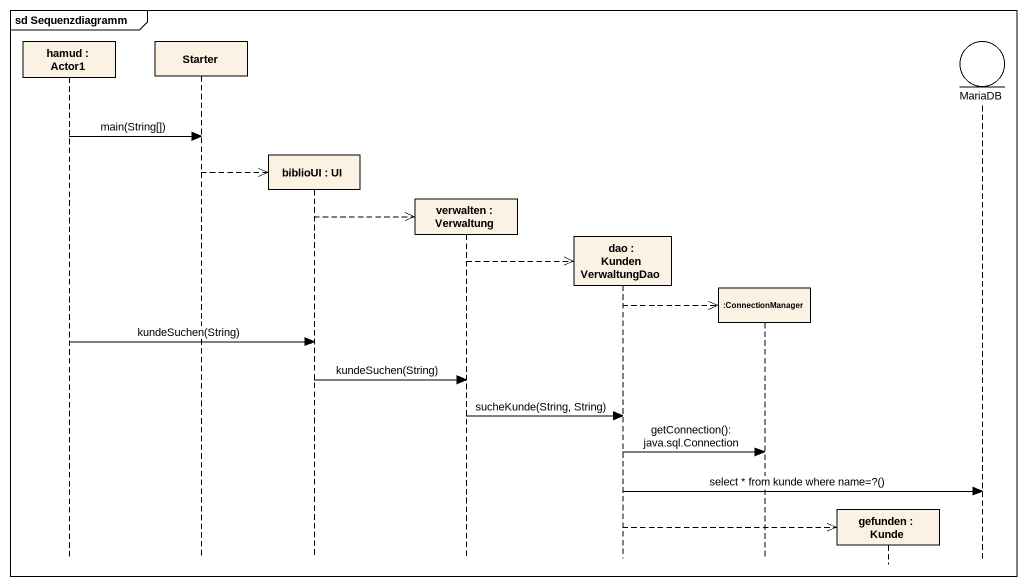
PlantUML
@startuml
mainframe sd Sequenzdiagramm
hide footbox
participant "hamud : Actor1" as hamud
participant Starter
participant "biblioUI : UI" as biblioUI
participant "verwalten : Verwaltung" as verwalten
participant "dao : KundenVerwaltungDao" as dao
participant ":ConnectionManager" as ConnectionManager
participant "gefunden : Kunde" as gefunden
entity MariaDB

hamud -> Starter : main(String[])
Starter -->> biblioUI **
biblioUI -->> verwalten **
verwalten -->> dao **
dao -->> ConnectionManager **
hamud -> biblioUI : kundeSuchen(String)
biblioUI -> verwalten : kundeSuchen(String)
verwalten -> dao : sucheKunde(String, String)
dao -> ConnectionManager : getConnection(): java.sql.Connection
dao -> MariaDB : select * from kunde where name=?()
dao -->> gefunden **
@enduml
